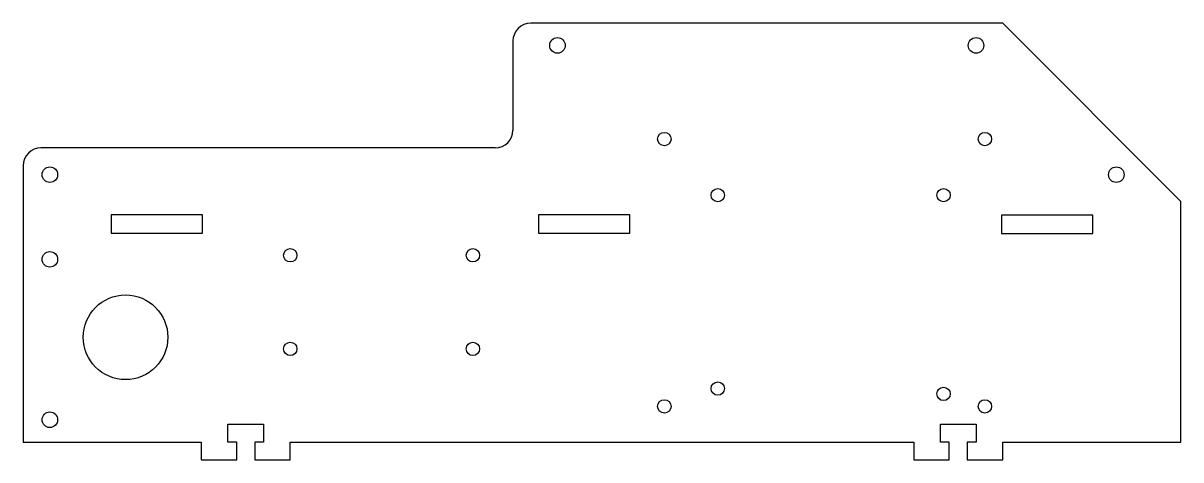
# Model space of a CAD drawing. Header units: millimetres. Extents: x 0 to 260, y -59 to 39.
import ezdxf

# ---------------------------------------------------------------- set-up
doc = ezdxf.new("R2010")
doc.units = ezdxf.units.MM

msp = doc.modelspace()

# ---------------------------------------------------------------- linework, layer by layer
at = {"color": 7, "linetype": 'Continuous', "lineweight": 25}
for p, q in [((220, 39), (114, 39)), ((260, -1), (220, 39)), ((110, 35), (110, 15)), ((106, 11), (4, 11)), ((0, 7), (0, -55)), ((260, -55), (260, -1)), ((40.25, -4), (19.75, -4)), ((19.75, -4), (19.75, -8.1)), ((40.25, -8.1), (40.25, -4)), ((136.25, -4), (115.75, -4)), ((115.75, -4), (115.75, -8.1)), ((136.25, -8.1), (136.25, -4)), ((240.25, -4.12), (219.75, -4.12)), ((219.75, -4.12), (219.75, -8.22)), ((240.25, -8.22), (240.25, -4.12)), ((19.75, -8.1), (40.25, -8.1)), ((115.75, -8.1), (136.25, -8.1)), ((219.75, -8.22), (240.25, -8.22)), ((46, -55), (46, -51)), ((46, -51), (54, -51)), ((54, -51), (54, -55)), ((206, -55), (206, -51)), ((206, -51), (214, -51)), ((214, -51), (214, -55)), ((0, -55), (40, -55)), ((40, -55), (40, -59)), ((48, -55), (46, -55)), ((48, -59), (48, -55)), ((54, -55), (52, -55)), ((52, -55), (52, -59)), ((60, -59), (60, -55)), ((60, -55), (200, -55)), ((200, -55), (200, -59)), ((208, -55), (206, -55)), ((208, -59), (208, -55)), ((214, -55), (212, -55)), ((212, -55), (212, -59)), ((220, -59), (220, -55)), ((220, -55), (260, -55)), ((40, -59), (48, -59)), ((52, -59), (60, -59)), ((200, -59), (208, -59)), ((212, -59), (220, -59))]:
    msp.add_line(p, q, dxfattribs=at)
for centre, radius in [((120, 34), 1.75), ((214, 34), 1.75), ((144, 13), 1.5), ((216, 13), 1.5), ((6, 5), 1.75), ((245.51, 5), 1.75), ((156, 0.4), 1.5), ((206.7, 0.4), 1.5), ((6, -14), 1.75), ((60, -13.1), 1.5), ((101, -13.1), 1.5), ((23, -31.5), 9.5), ((60, -34.1), 1.5), ((101, -34.1), 1.5), ((156, -43), 1.5), ((206.7, -44.2), 1.5), ((144, -47), 1.5), ((216, -47), 1.5), ((6, -50), 1.75)]:
    msp.add_circle(centre, radius, dxfattribs=at)
for centre, start, end in [((114, 35), 90, 180), ((106, 15), 270, 0), ((4, 7), 90, 180)]:
    msp.add_arc(centre, 4, start, end, dxfattribs=at)

doc.saveas('drawing.dxf')
